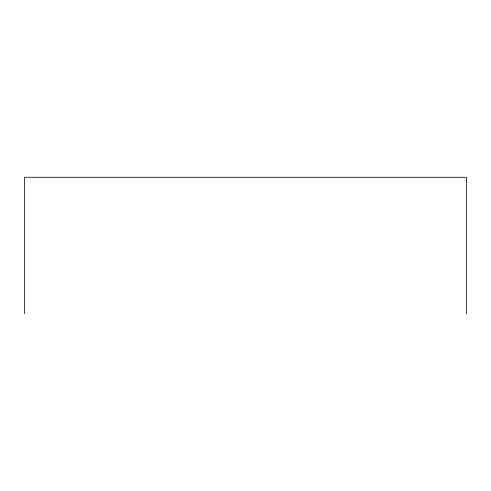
<?xml version="1.0" encoding="UTF-8"?>
<svg xmlns="http://www.w3.org/2000/svg" width="491" height="491" viewBox="0 0 491 491"><rect width="100%" height="100%" fill="white"/><g stroke="black" fill="none" stroke-linecap="round" stroke-linejoin="round"><path stroke-width="0.74" d="M466.45 313.731L466.45 177.269L24.55 177.269L24.55 313.731"/></g></svg>
